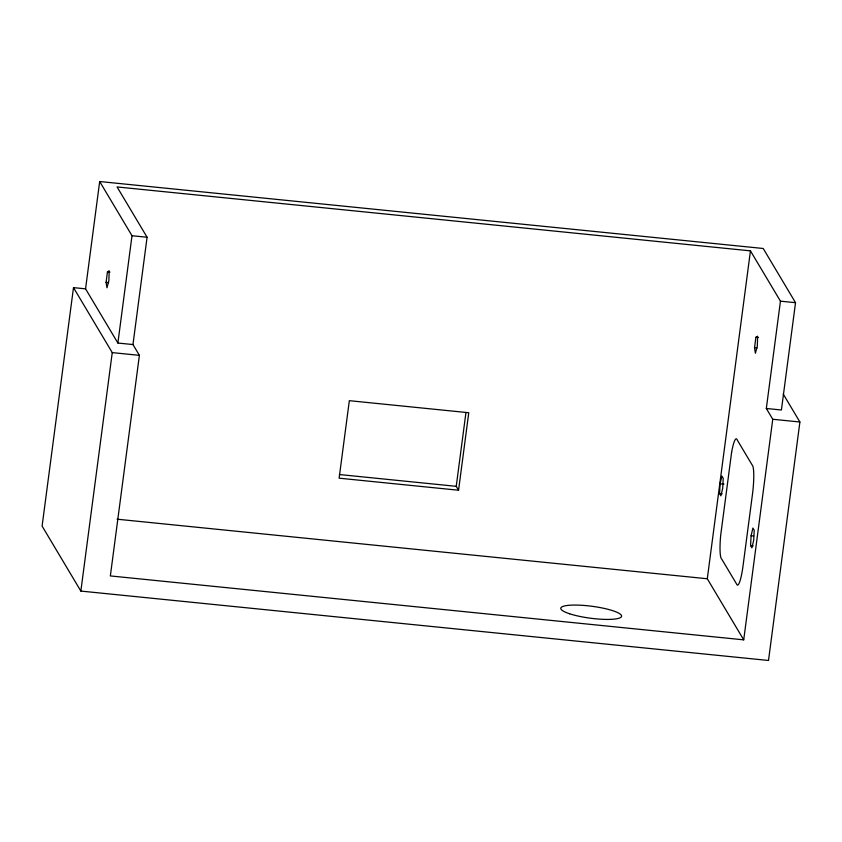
<?xml version="1.0" encoding="UTF-8"?>
<svg xmlns="http://www.w3.org/2000/svg" width="842" height="842" viewBox="0 0 842 842"><rect width="100%" height="100%" fill="white"/><g stroke="black" fill="none" stroke-linecap="round" stroke-linejoin="round"><path stroke-width="1.26" d="M719.584 493.644L720.078 483.761L721.889 476.088L723.204 478.298L722.71 488.181L720.899 495.854L719.584 493.644L722.162 493.907M750.58 545.627L751.085 535.754L752.895 528.081L754.211 530.292L753.716 540.175L751.906 547.837L750.58 545.627L753.169 545.89M132.962 344.557L147.087 237.244L117.091 186.945L750.454 250.863L780.45 301.162L766.325 408.475L772.756 419.263L743.718 639.846L110.355 575.928L139.393 355.345L132.962 344.557L117.88 343.041L85.558 288.838L73.496 287.627L42.1 526.092L80.853 591.073L768.504 660.475L799.9 422L783.197 393.993M85.558 288.838L99.682 181.525L763.21 248.485L795.532 302.688L781.408 410.001L766.325 408.475M106.081 282.365L107.46 271.85L109.197 270.777L108.871 280.628L106.955 287.796L106.081 282.365L108.597 282.617M80.853 591.073L112.249 352.609L73.496 287.627M117.88 343.041L132.005 235.728L99.682 181.525M458.564 490.233L468.762 412.727L349.335 400.676L339.126 478.182L458.564 490.233L456.238 486.329L465.931 412.706M743.718 639.846L707.291 578.759L750.454 250.863M754.527 347.799L755.906 337.284L757.632 336.221L757.316 346.073L755.39 353.23L754.527 347.799L757.032 348.051M132.005 235.728L147.087 237.244M780.45 301.162L795.532 302.688M107.46 271.85L109.976 272.103M755.906 337.284L758.421 337.537M112.249 352.609L139.393 355.345M772.756 419.263L799.9 422M720.078 483.761L723.952 484.15M339.4 474.541L456.238 486.329M751.085 535.754L753.664 536.007M117.112 519.198L707.291 578.759M731.593 452.449L720.678 535.396A24.534 3.684 -84.2 0 0 721.689 559.046L737.192 585.032A24.534 3.684 -84.2 0 0 743.033 565.929L752.453 494.391A24.534 3.684 -84.2 0 0 752.843 466.142L737.339 440.155A24.534 3.684 -84.2 0 0 731.593 452.449M569.624 613.786A30.659 6.01 7.5 0 0 620.543 617.544A30.659 6.01 7.5 0 0 583.422 605.398A30.659 6.01 7.5 0 0 569.624 613.786"/></g></svg>
